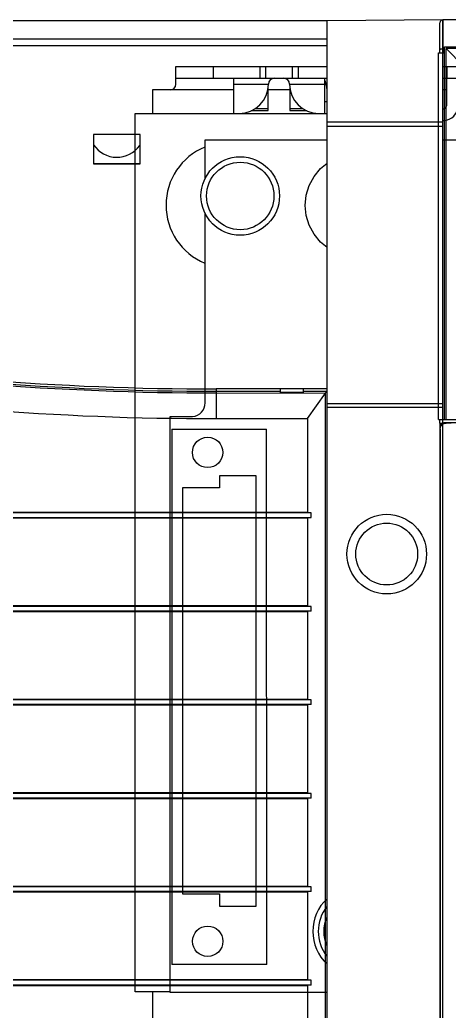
# Model space of a CAD drawing. Header units: millimetres. Extents: x 30557 to 235556, y -116603 to -73383.
# Drawn here: x 212064.5 to 212101.3, y -73937.3 to -73852.5 of the extents above; entities that cross this region are included whole.
import ezdxf

# ---------------------------------------------------------------- set-up
doc = ezdxf.new("R2010")
doc.units = ezdxf.units.MM

# ---------------------------------------------------------------- blocks, each defined once
blk = doc.blocks.new('1756-PA72')
at = {"linetype": 'Continuous'}
for p, q in [((8266.704, 5720.751), (8170.691, 5720.751)), ((8266.704, 5718.651), (8266.704, 5720.751)), ((8183.232, 5718.651), (8266.704, 5718.651)), ((8183.306, 5719.201), (8266.704, 5719.201)), ((8266.704, 5582.66), (8266.704, 5718.651)), ((8246.705, 5711.022), (8246.705, 5708.522)), ((8250.705, 5711.022), (8246.705, 5711.022)), ((8246.735, 5708.551), (8246.735, 5710.993)), ((8250.676, 5710.993), (8250.676, 5708.551)), ((8250.705, 5708.522), (8250.705, 5711.022)), ((8246.705, 5708.522), (8250.705, 5708.522)), ((8246.735, 5708.551), (8250.676, 5708.55)), ((8266.704, 5689.253), (8257.205, 5689.253)), ((8257.205, 5689.253), (8257.205, 5686.713)), ((8257.205, 5689.053), (8262.704, 5689.053)), ((8257.205, 5688.913), (8266.566, 5688.907)), ((8262.704, 5689.253), (8262.704, 5688.959)), ((8264.704, 5688.959), (8262.704, 5688.959)), ((8264.704, 5688.959), (8264.704, 5689.253)), ((8264.704, 5689.053), (8266.704, 5689.053)), ((8265.026, 5686.713), (8266.563, 5688.902)), ((8266.563, 5688.909), (8266.704, 5689.053)), ((8266.563, 5582.66), (8266.563, 5688.909)), ((8257.205, 5686.713), (8265.026, 5686.713)), ((8265.026, 5686.713), (8265.026, 5678.689)), ((8191.965, 5678.219), (8265.026, 5678.219)), ((8265.026, 5678.689), (8192.003, 5678.689)), ((8192.003, 5678.254), (8265.362, 5678.254)), ((8265.362, 5678.654), (8192.035, 5678.654)), ((8265.026, 5678.689), (8265.362, 5678.654)), ((8265.362, 5678.254), (8265.026, 5678.219)), ((8265.026, 5678.219), (8265.026, 5670.689)), ((8265.362, 5678.254), (8265.362, 5678.654)), ((8191.422, 5670.219), (8265.026, 5670.219)), ((8265.026, 5670.689), (8191.449, 5670.689)), ((8265.362, 5670.254), (8191.459, 5670.254)), ((8265.362, 5670.654), (8191.482, 5670.654)), ((8265.026, 5670.689), (8265.362, 5670.654)), ((8265.362, 5670.254), (8265.026, 5670.219)), ((8265.026, 5670.219), (8265.026, 5662.69)), ((8265.362, 5670.254), (8265.362, 5670.654)), ((8265.026, 5662.69), (8191.072, 5662.69)), ((8265.362, 5662.655), (8191.114, 5662.655)), ((8265.026, 5662.69), (8265.362, 5662.655)), ((8265.362, 5662.255), (8265.362, 5662.655)), ((8191.072, 5662.22), (8265.026, 5662.22)), ((8265.362, 5662.255), (8191.107, 5662.255)), ((8265.362, 5662.255), (8265.026, 5662.22)), ((8265.026, 5662.22), (8265.026, 5654.69)), ((8265.026, 5654.69), (8190.894, 5654.69)), ((8190.894, 5654.22), (8265.026, 5654.22)), ((8265.362, 5654.255), (8190.929, 5654.255)), ((8265.362, 5654.655), (8190.931, 5654.655)), ((8265.026, 5654.69), (8265.362, 5654.655)), ((8265.362, 5654.255), (8265.026, 5654.22)), ((8265.026, 5654.22), (8265.026, 5646.691)), ((8265.362, 5654.255), (8265.362, 5654.655)), ((8265.026, 5646.691), (8190.901, 5646.691)), ((8265.362, 5646.656), (8190.933, 5646.656)), ((8265.026, 5646.691), (8265.362, 5646.656)), ((8265.362, 5646.256), (8265.362, 5646.656)), ((8190.901, 5646.221), (8265.026, 5646.221)), ((8265.362, 5646.256), (8190.936, 5646.256)), ((8265.362, 5646.256), (8265.026, 5646.221)), ((8265.026, 5646.221), (8265.026, 5638.691)), ((8265.026, 5638.691), (8191.093, 5638.691)), ((8191.093, 5638.221), (8265.026, 5638.221)), ((8265.362, 5638.656), (8191.121, 5638.656)), ((8265.362, 5638.256), (8191.128, 5638.256)), ((8265.026, 5638.691), (8265.362, 5638.656)), ((8265.362, 5638.256), (8265.026, 5638.221)), ((8265.026, 5638.221), (8265.026, 5630.692)), ((8265.362, 5638.256), (8265.362, 5638.656))]:
    blk.add_line(p, q, dxfattribs=at)
for centre, radius, start, end in [((8248.721, 5711.491), 2.413, 214.20813, 324.19536), ((8257.205, 5941.937), 252.684, 260.89232, 270), ((8257.205, 5941.737), 252.824, 260.89238, 270.00006), ((8257.205, 5941.737), 252.684, 260.89244, 270.00013), ((8257.205, 5941.737), 255.024, 260.89232, 270)]:
    blk.add_arc(centre, radius, start, end, dxfattribs=at)
blk = doc.blocks.new('1756-L7-Z')
at = {"color": 7, "linetype": 'Continuous'}
for p, q in [((-0.245, 141.884), (-0.245, 144.45)), ((33.932, 144.699), (0.003, 144.699)), ((0.004, 144.699), (0.004, 141.884)), ((-0.371, 110.495), (-0.371, 141.884)), ((-0.371, 141.884), (0.127, 141.884)), ((0.127, 142.208), (0.004, 142.208)), ((0.127, 110.495), (0.127, 142.383)), ((0.127, 142.383), (33.809, 142.383)), ((0.276, 110.495), (0.276, 142.233)), ((1.771, 140.738), (0.276, 142.233)), ((33.659, 142.233), (0.276, 142.233)), ((-0.371, 110.495), (23.438, 110.495)), ((-0.245, 110.193), (-0.245, 110.495)), ((-0.249, 109.731), (-0.249, 19.654)), ((-0.249, 109.731), (-0.23, 109.712)), ((-0.245, 110.193), (0.098, 110.199)), ((-0.245, 110.164), (0.024, 110.168)), ((-0.245, 110.164), (-0.245, 109.751)), ((-0.23, 109.712), (-0.23, 19.658)), ((0.286, 110.192), (0.249, 110.229)), ((23.098, 110.229), (0.249, 110.229)), ((0.718, 110.177), (0.286, 110.192))]:
    blk.add_line(p, q, dxfattribs=at)
blk.add_arc((0.004, 144.45), 0.249, 90.2499, 180, dxfattribs=at)
for major_axis, start_param, end_param in [((0.353, -0.353), -2.397316, -2.356803), ((-0.353, 0.353), 0.392327, 0.744277), ((0.353, -0.353), 2.356803, 3.53392)]:
    blk.add_ellipse((0.25, 109.731), major_axis=major_axis, ratio=0.998783, start_param=start_param, end_param=end_param, dxfattribs=at)
for points, knots in [([(-0.245, 142.195), (-0.245, 142.197), (-0.235, 142.198), (-0.224, 142.201), (-0.2, 142.203), (-0.156, 142.205), (-0.086, 142.207), (-0.028, 142.208), (0.004, 142.208)], [0, 0, 0, 0, 0.02158, 0.078927, 0.171094, 0.295091, 0.619018, 1, 1, 1, 1]), ([(-0.23, 109.712), (-0.23, 109.789), (-0.193, 109.936), (-0.076, 110.072), (0.032, 110.139), (0.115, 110.173), (0.201, 110.191), (0.258, 110.189), (0.286, 110.188)], [0, 0, 0, 0, 0.29433, 0.550992, 0.668338, 0.781335, 0.891091, 1, 1, 1, 1])]:
    blk.add_open_spline(points, degree=3, knots=knots, dxfattribs=at)
blk = doc.blocks.new('1756-A10-Z')
at = {"color": 7, "linetype": 'Continuous'}
for p, q in [((26.36, 8.795), (16.437, 8.709)), ((16.437, -136.82), (16.437, 8.709)), ((26.36, -136.907), (26.36, 8.795)), ((3.508, 3.297), (3.508, 4.8)), ((3.508, 4.8), (16.437, 4.8)), ((10.674, 4.8), (10.674, 3.798)), ((13.982, 4.8), (13.982, 3.798)), ((26.36, 4.8), (201.716, 4.8)), ((3.508, 3.798), (16.437, 3.798)), ((8.419, 3.798), (8.419, 0.791)), ((16.237, 0.791), (16.237, 3.798)), ((26.36, 3.798), (201.716, 3.798)), ((26.66, 3.547), (26.66, 1.442)), ((1.503, 2.795), (1.503, 0.781)), ((3.007, 2.795), (1.503, 2.795)), ((11.396, 1.042), (11.396, 3.107)), ((13.26, 3.106), (13.26, 1.042)), ((9.946, 1.041), (11.396, 1.041)), ((13.26, 1.041), (14.708, 1.041)), ((0, -74.379), (0, 0.781)), ((0, 0.781), (15.435, 0.781)), ((8.419, 0.791), (8.92, 0.791)), ((15.435, 0.84), (15.435, 0.791)), ((15.435, 0.791), (16.437, 0.791)), ((16.437, 0.079), (26.36, 0.078)), ((26.36, -0.344), (16.437, -0.344)), ((6.004, -1.465), (16.437, -1.464)), ((6.004, -4.791), (6.004, -1.465)), ((26.36, -1.463), (201.716, -1.443)), ((15.332, -4.607), (15.885, -3.931)), ((15.885, -3.931), (16.437, -3.479)), ((14.919, -5.377), (15.332, -4.607)), ((14.666, -6.212), (14.919, -5.377)), ((14.581, -7.081), (14.666, -6.212)), ((14.666, -7.951), (14.581, -7.081)), ((6.006, -23.973), (6.004, -7.762)), ((14.92, -8.786), (14.666, -7.951)), ((15.332, -9.556), (14.92, -8.786)), ((15.886, -10.232), (15.332, -9.556)), ((16.437, -10.683), (15.886, -10.232)), ((26.36, -24.072), (16.437, -24.072)), ((26.36, -24.366), (16.437, -24.366)), ((3, -25.158), (4.935, -25.157)), ((3.005, -74.418), (3, -25.158)), ((3.15, -26.219), (11.269, -26.218)), ((3.15, -26.219), (3.155, -72.042)), ((11.274, -72.042), (11.269, -26.218)), ((7.22, -30.207), (7.22, -31.25)), ((10.367, -30.207), (7.22, -30.207)), ((10.371, -67.03), (10.367, -30.207)), ((4.053, -31.25), (4.057, -65.989)), ((7.22, -31.25), (4.053, -31.25)), ((4.057, -65.989), (7.224, -65.988)), ((7.224, -65.988), (7.224, -67.031)), ((7.224, -67.031), (10.371, -67.03)), ((11.274, -72.042), (3.155, -72.042)), ((3.005, -74.379), (0, -74.379)), ((1.503, -74.379), (1.503, -130.506)), ((16.437, -74.416), (3.005, -74.418))]:
    blk.add_line(p, q, dxfattribs=at)
at = {"color": 9, "linetype": 'Continuous'}
for p, q in [((6.695, 4.8), (6.695, 3.798)), ((11.175, 4.8), (11.175, 3.798)), ((13.48, 3.798), (13.48, 4.8)), ((26.72, 3.798), (26.72, 4.8)), ((8.419, 2.795), (3.007, 2.795)), ((8.419, 3.297), (11.426, 3.297)), ((13.309, 2.795), (11.346, 2.795)), ((13.23, 3.297), (16.237, 3.297)), ((26.66, 2.795), (26.36, 2.795)), ((16.267, 1.793), (16.437, 1.793)), ((10.267, 1.205), (11.396, 1.205)), ((13.26, 1.205), (14.398, 1.205))]:
    blk.add_line(p, q, dxfattribs=at)
at = {"color": 7, "linetype": 'Continuous'}
for centre, radius in [((9.008, -6.276), 3.36), ((6.218, -28.217), 1.303), ((21.549, -36.914), 3.408), ((21.549, -36.914), 2.646), ((6.223, -70.044), 1.303)]:
    blk.add_circle(centre, radius, dxfattribs=at)
at = {"color": 9, "linetype": 'Continuous'}
blk.add_circle((9.008, -6.276), 2.885, dxfattribs=at)
at = {"color": 7, "linetype": 'Continuous'}
for centre, radius, start, end in [((11.927, 3.297), 0.501, 90, 180), ((12.729, 3.297), 0.501, 0, 90), ((14.433, 2.795), 2.005, 0, 22.68384), ((27.913, 3.547), 1.253, 167.98215, 180), ((3.007, 3.297), 0.501, 270, 0), ((8.92, 3.297), 2.506, 270, 0), ((15.736, 3.297), 2.506, 180, 270), ((26.41, 1.442), 1.253, 270, 0), ((26.41, 1.442), 0.251, 270, 0), ((8.018, -7.057), 5.362, 112.27803, 247.73534), ((4.813, -23.97), 1.194, 275.86762, 359.83141), ((19.043, -69.197), 3.819, 133.03375, 226.96517), ((19.043, -69.197), 3.36, 140.8923, 219.1077)]:
    blk.add_arc(centre, radius, start, end, dxfattribs=at)
at = {"color": 9, "linetype": 'Continuous'}
blk.add_arc((19.043, -69.197), 2.885, 154.91307, 205.08693, dxfattribs=at)

msp = doc.modelspace()

# ---------------------------------------------------------------- block references
for name, p in [('1756-A10-Z', (212074.385, -73861.257)), ('1756-L7-Z', (212100.74, -73997.161))]:
    msp.add_blockref(name, p)
at = {"linetype": 'Continuous'}
msp.add_blockref('1756-PA72', (203824.118, -79573.299), dxfattribs=at)

doc.saveas('drawing.dxf')
